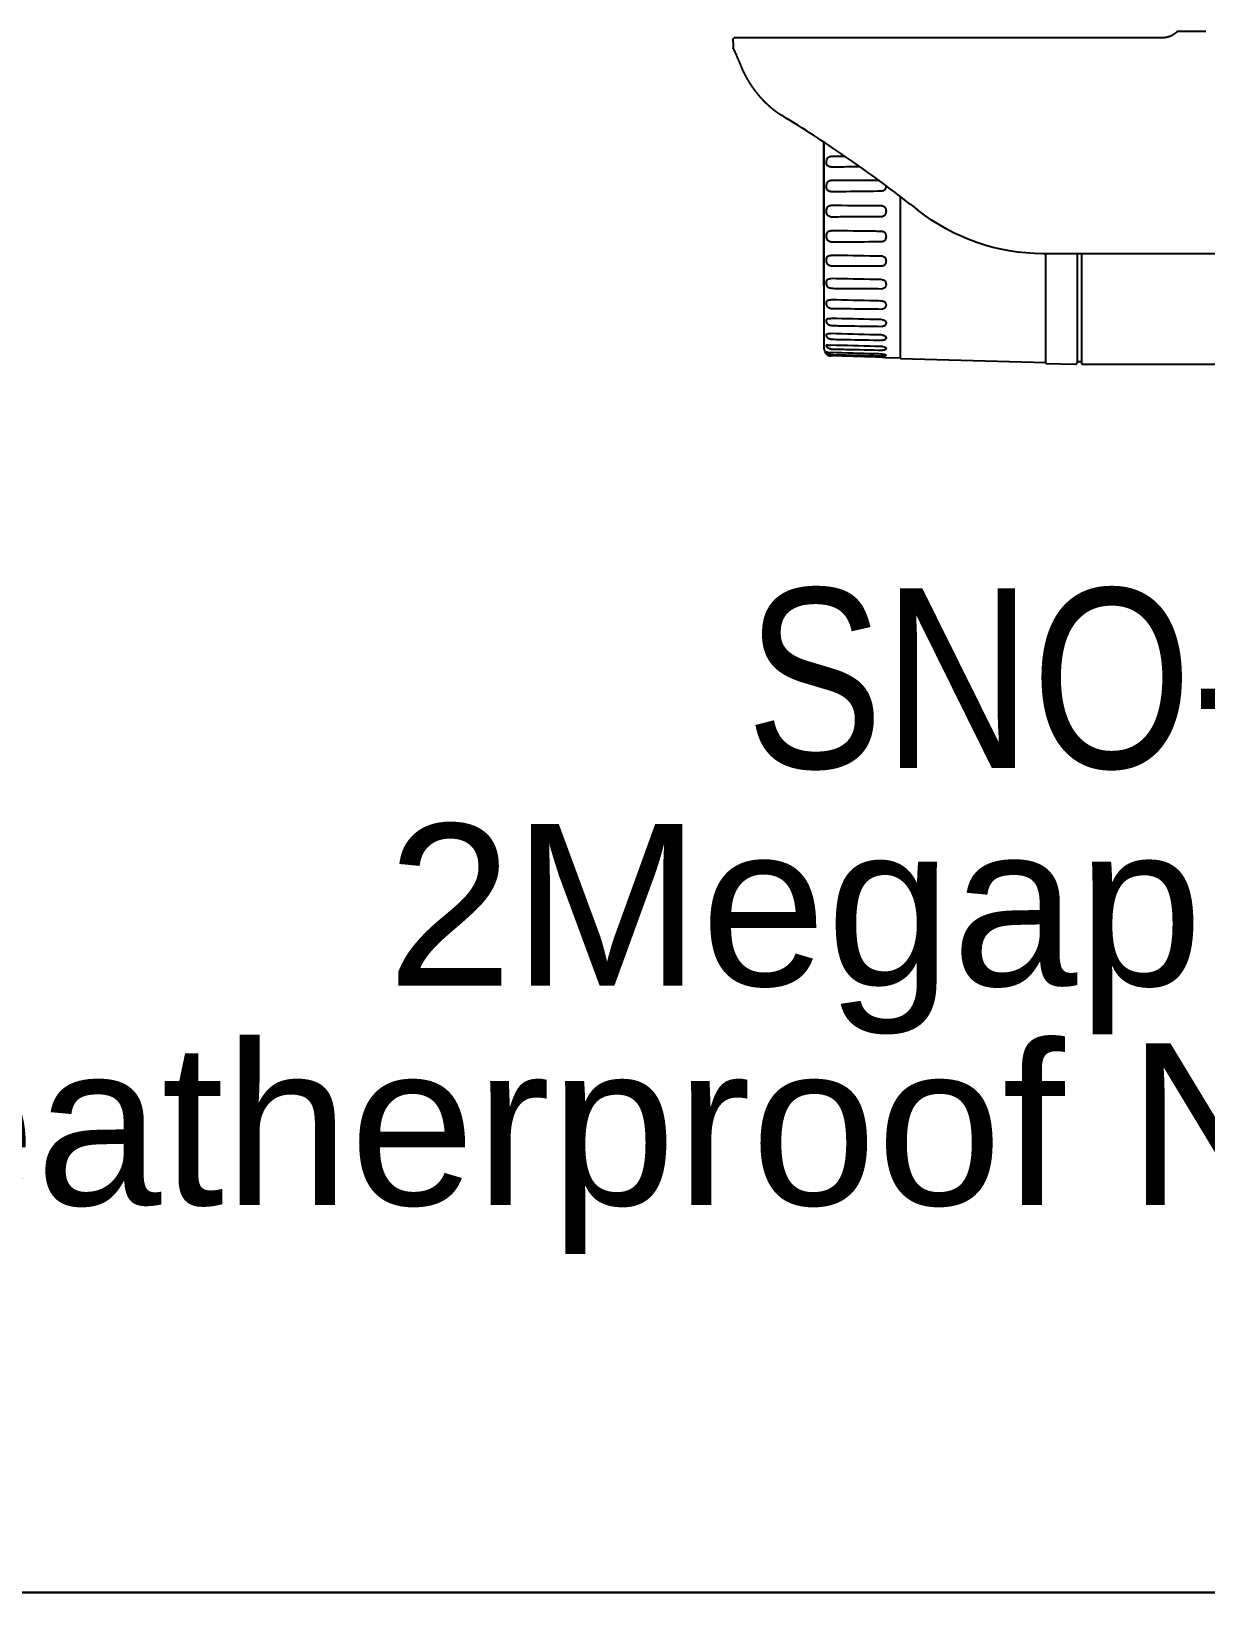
# Model space of a CAD drawing. Header units: millimetres. Extents: x 11706 to 18081, y 7308 to 12674.
# Drawn here: x 12273.5 to 12600.6, y 11371.5 to 11806.5 of the extents above; entities that cross this region are included whole.
import ezdxf
from ezdxf.enums import TextEntityAlignment as Align

# ---------------------------------------------------------------- set-up
doc = ezdxf.new("R2010")
doc.units = ezdxf.units.MM
doc.linetypes.add('DASHED', pattern=[19.05, 12.7, -6.35])
doc.layers.get('0').update_dxf_attribs({"lineweight": 0})
doc.layers.add('1', color=7, linetype='Continuous', true_color=0xffffff)
doc.layers.add('Cable CAT6', color=3, linetype='Continuous')
doc.styles.add('ALJABR', font='sanss___.ttf')
doc.styles.get("Standard").update_dxf_attribs({"font": 'ARIALN.TTF'})

# ---------------------------------------------------------------- blocks, each defined once
blk = doc.blocks.new('A$C56D65AAA')
at = {"layer": '1', "color": 10, "linetype": 'Continuous'}
for p, q in [((-125.07, 30.34), (-220.59, 30.34)), ((-125.07, 30.34), (-125.07, 30.34)), ((-200.58, -25.02), (-200.58, 7.09)), ((-200.48, -39.21), (-200.48, 7.03)), ((-41.25, -17.86), (-151.61, -17.86)), ((-143.98, -17.86), (-143.98, -42.25)), ((-142.98, -17.85), (-142.98, -42.26)), ((-200.58, -25.02), (-200.48, -25.02)), ((-186.67, -41.04), (-183.47, -41.12)), ((-183.47, -41.32), (-150.98, -42.17)), ((-150.98, -42.37), (-144.29, -42.55)), ((-143.98, -41.96), (-142.98, -41.96)), ((-142.68, -42.56), (-55.68, -42.56))]:
    blk.add_line(p, q, dxfattribs=at)
at = {"layer": '1', "color": 10, "linetype": 'Continuous', "extrusion": (5.2474e-06, -5.74085e-06, -1)}
blk.add_arc((220.59, 30.04, 0), 0.3, 358.8692, 90.017, dxfattribs=at)
at = {"layer": '1', "color": 10, "linetype": 'Continuous', "extrusion": (2.4149e-06, 0, -1)}
blk.add_arc((220.56, 28.14, 0), 0.3, 335.6003, 358.9151, dxfattribs=at)
at = {"layer": '1', "color": 10, "linetype": 'Continuous', "extrusion": (0, 0, -1)}
blk.add_arc((151.61, 27.14), 45, 270, 308.3842, dxfattribs=at)
at = {"layer": '1', "color": 10, "linetype": 'Continuous'}
for centre, radius, start, end in [((-198.98, -39.21), 1.5, 180, 226.4943), ((-144.28, -42.25), 0.3, 268.5, 0), ((-142.68, -42.26), 0.3, 180, 270)]:
    blk.add_arc(centre, radius, start, end, dxfattribs=at)
at = {"layer": '1', "color": 10, "linetype": 'Continuous', "extrusion": (0, 0, -1)}
blk.add_ellipse((-365.83, -243.29), major_axis=(-235.83, 185.43), ratio=0.999997, start_param=1.567053, end_param=1.574388, dxfattribs=at)
at = {"layer": '1', "color": 10, "linetype": 'Continuous'}
for points, knots in [([(-121.5, 31.84), (-121.5, 31.84), (-121.52, 31.82), (-121.57, 31.78), (-121.63, 31.71), (-121.7, 31.65), (-121.77, 31.59), (-121.84, 31.53), (-121.91, 31.47), (-121.98, 31.41), (-122.06, 31.35), (-122.13, 31.3), (-122.21, 31.24), (-122.28, 31.19), (-122.36, 31.14), (-122.44, 31.09), (-122.52, 31.04), (-122.59, 31), (-122.67, 30.95), (-122.76, 30.91), (-122.84, 30.87), (-122.92, 30.83), (-123, 30.79), (-123.08, 30.75), (-123.17, 30.72), (-123.25, 30.69), (-123.34, 30.65), (-123.42, 30.62), (-123.51, 30.59), (-123.59, 30.57), (-123.68, 30.54), (-123.77, 30.52), (-123.85, 30.49), (-123.94, 30.47), (-124.03, 30.45), (-124.11, 30.44), (-124.2, 30.42), (-124.29, 30.41), (-124.37, 30.39), (-124.46, 30.38), (-124.55, 30.37), (-124.64, 30.36), (-124.72, 30.36), (-124.81, 30.35), (-124.89, 30.35), (-124.98, 30.35), (-125.04, 30.34), (-125.07, 30.34), (-125.07, 30.34)], [0, 0, 0, 0, 0.00095, 0.024357, 0.047742, 0.071107, 0.094449, 0.11777, 0.141068, 0.164343, 0.187595, 0.210823, 0.234026, 0.257204, 0.280356, 0.303481, 0.326579, 0.349648, 0.372689, 0.3957, 0.41868, 0.441628, 0.464542, 0.487423, 0.510267, 0.533075, 0.555844, 0.578573, 0.601261, 0.623904, 0.646501, 0.669051, 0.69155, 0.713995, 0.736385, 0.758715, 0.780983, 0.803184, 0.825314, 0.847369, 0.869343, 0.891231, 0.913026, 0.934721, 0.956307, 0.977776, 0.999117, 1, 1, 1, 1]), ([(-121.5, 31.84), (-121.5, 31.84), (-120.48, 31.84), (-117.67, 31.84), (-116.02, 31.84), (-115.2, 31.84)], [0, 0, 0, 0, 0.499778, 0.749889, 1, 1, 1, 1]), ([(-220.83, 28.02), (-220.83, 28.02), (-220.83, 28.02), (-220.83, 28.02), (-220.83, 28.02), (-220.83, 28.01), (-220.83, 28.01), (-220.82, 28), (-220.82, 27.99), (-220.81, 27.98), (-220.81, 27.97), (-220.8, 27.95), (-220.79, 27.94), (-220.79, 27.92), (-220.78, 27.9), (-220.77, 27.88), (-220.76, 27.86), (-220.75, 27.83), (-220.74, 27.81), (-220.72, 27.78), (-220.71, 27.75), (-220.7, 27.72), (-220.68, 27.69), (-220.67, 27.65), (-220.65, 27.62), (-220.63, 27.58), (-220.62, 27.54), (-220.6, 27.5), (-220.58, 27.46), (-220.56, 27.42), (-220.54, 27.37), (-220.52, 27.32), (-220.5, 27.27), (-220.47, 27.22), (-220.45, 27.17), (-220.43, 27.12), (-220.4, 27.06), (-220.38, 27.01), (-220.35, 26.95), (-220.33, 26.89), (-220.3, 26.83), (-220.27, 26.76), (-220.24, 26.7), (-220.21, 26.63), (-220.18, 26.56), (-220.15, 26.49), (-220.12, 26.42), (-220.09, 26.35), (-220.06, 26.27), (-220.02, 26.2), (-219.99, 26.12), (-219.95, 26.04), (-219.92, 25.96), (-219.88, 25.87), (-219.85, 25.79), (-219.81, 25.7), (-219.77, 25.61), (-219.73, 25.52), (-219.69, 25.43), (-219.65, 25.34), (-219.61, 25.24), (-219.57, 25.15), (-219.53, 25.05), (-219.49, 24.95), (-219.45, 24.85), (-219.4, 24.75), (-219.36, 24.64), (-219.31, 24.53), (-219.27, 24.43), (-219.22, 24.32), (-219.18, 24.21), (-219.14, 24.1), (-219.11, 24.04), (-219.1, 24.01)], [0, 0, 0, 0, 0.00742, 0.016419, 0.029886, 0.04412, 0.058241, 0.072339, 0.086429, 0.100516, 0.114604, 0.128693, 0.142785, 0.156881, 0.170983, 0.185092, 0.199209, 0.213335, 0.227472, 0.241653, 0.255817, 0.269981, 0.284146, 0.298316, 0.312491, 0.326672, 0.340852, 0.35502, 0.369207, 0.383409, 0.39762, 0.411834, 0.426047, 0.440252, 0.454414, 0.468738, 0.483056, 0.497369, 0.51168, 0.525989, 0.540299, 0.554609, 0.568922, 0.583239, 0.59756, 0.611887, 0.626223, 0.640566, 0.65492, 0.669285, 0.683662, 0.698053, 0.712459, 0.726881, 0.741321, 0.755779, 0.770256, 0.784755, 0.799275, 0.813819, 0.828388, 0.842982, 0.857603, 0.872251, 0.886977, 0.90162, 0.916275, 0.930943, 0.945624, 0.960321, 0.975034, 0.989758, 1, 1, 1, 1]), ([(-219.1, 24.01), (-219.09, 24), (-219.07, 23.94), (-219.03, 23.86), (-218.99, 23.75), (-218.94, 23.64), (-218.9, 23.53), (-218.85, 23.42), (-218.8, 23.31), (-218.75, 23.2), (-218.7, 23.09), (-218.64, 22.98), (-218.59, 22.86), (-218.54, 22.75), (-218.48, 22.64), (-218.42, 22.52), (-218.37, 22.4), (-218.31, 22.29), (-218.25, 22.17), (-218.19, 22.05), (-218.12, 21.93), (-218.06, 21.82), (-218, 21.7), (-217.93, 21.58), (-217.86, 21.46), (-217.8, 21.34), (-217.73, 21.21), (-217.66, 21.09), (-217.59, 20.97), (-217.51, 20.85), (-217.44, 20.73), (-217.37, 20.6), (-217.29, 20.48), (-217.21, 20.36), (-217.14, 20.23), (-217.06, 20.11), (-216.98, 19.99), (-216.89, 19.86), (-216.81, 19.74), (-216.73, 19.61), (-216.64, 19.49), (-216.56, 19.37), (-216.47, 19.24), (-216.38, 19.12), (-216.29, 18.99), (-216.2, 18.87), (-216.11, 18.74), (-216.02, 18.62), (-215.92, 18.5), (-215.83, 18.37), (-215.73, 18.25), (-215.64, 18.13), (-215.54, 18), (-215.44, 17.88), (-215.34, 17.76), (-215.24, 17.64), (-215.13, 17.51), (-215.03, 17.39), (-214.92, 17.27), (-214.82, 17.15), (-214.71, 17.03), (-214.6, 16.91), (-214.49, 16.79), (-214.38, 16.67), (-214.27, 16.56), (-214.16, 16.44), (-214.05, 16.32), (-213.93, 16.2), (-213.82, 16.09), (-213.7, 15.97), (-213.58, 15.86), (-213.46, 15.74), (-213.34, 15.63), (-213.22, 15.52), (-213.1, 15.41), (-212.98, 15.29), (-212.85, 15.18), (-212.72, 15.07), (-212.6, 14.96), (-212.47, 14.85), (-212.34, 14.75), (-212.21, 14.64), (-212.09, 14.53), (-211.96, 14.43), (-211.83, 14.33), (-211.7, 14.23), (-211.57, 14.13), (-211.44, 14.03), (-211.31, 13.93), (-211.17, 13.84), (-211.04, 13.74), (-210.91, 13.65), (-210.78, 13.56), (-210.65, 13.47), (-210.51, 13.38), (-210.39, 13.31), (-210.32, 13.26), (-210.29, 13.24)], [0, 0, 0, 0, 0.00581, 0.017818, 0.029773, 0.041667, 0.053574, 0.065447, 0.077291, 0.089105, 0.100892, 0.112651, 0.124383, 0.136088, 0.147767, 0.159444, 0.171056, 0.182635, 0.194182, 0.205698, 0.217182, 0.228636, 0.240061, 0.251457, 0.262825, 0.274167, 0.285481, 0.296771, 0.308036, 0.319277, 0.330496, 0.341693, 0.35287, 0.364027, 0.375098, 0.386156, 0.397183, 0.408183, 0.419154, 0.4301, 0.441021, 0.451918, 0.462792, 0.473645, 0.484356, 0.495124, 0.505877, 0.516607, 0.527308, 0.537975, 0.548601, 0.55918, 0.569707, 0.580178, 0.590742, 0.601228, 0.611677, 0.62209, 0.632469, 0.642814, 0.653126, 0.663406, 0.673655, 0.683874, 0.694065, 0.704228, 0.714365, 0.724476, 0.734563, 0.744628, 0.75467, 0.764692, 0.774695, 0.784679, 0.794646, 0.804662, 0.814657, 0.824611, 0.834521, 0.84438, 0.854185, 0.863932, 0.873617, 0.883236, 0.892787, 0.902266, 0.911701, 0.921071, 0.93037, 0.939601, 0.948768, 0.957873, 0.966918, 0.975907, 0.984842, 0.993726, 1, 1, 1, 1]), ([(-213.1, 15.4), (-213.1, 15.4), (-213.05, 15.36), (-212.97, 15.29), (-212.84, 15.18), (-212.72, 15.06), (-212.59, 14.96), (-212.46, 14.85), (-212.34, 14.74), (-212.21, 14.63), (-212.08, 14.53), (-211.95, 14.43), (-211.82, 14.33), (-211.7, 14.23), (-211.57, 14.13), (-211.44, 14.03), (-211.31, 13.93), (-211.18, 13.84), (-211.04, 13.74), (-210.91, 13.65), (-210.78, 13.56), (-210.65, 13.47), (-210.51, 13.38), (-210.38, 13.3), (-210.27, 13.23), (-210.2, 13.19), (-210.18, 13.17)], [0, 0, 0, 0, 0.001066, 0.048518, 0.096108, 0.143304, 0.190117, 0.236559, 0.282643, 0.328382, 0.373788, 0.418874, 0.463652, 0.508136, 0.552337, 0.596269, 0.639943, 0.683373, 0.726569, 0.769545, 0.812311, 0.854881, 0.897265, 0.939475, 0.981523, 1, 1, 1, 1]), ([(-210.27, 13.23), (-210.26, 13.22), (-210.24, 13.21), (-210.21, 13.19), (-210.2, 13.18)], [0, 0, 0, 0, 0.30046, 1, 1, 1, 1]), ([(-181.29, -6.77), (-185.85, -3.21), (-190.44, 0.16), (-199.68, 6.56), (-204.33, 9.59), (-209, 12.45)], [0, 0, 0, 0, 0.5, 0.5, 1, 1, 1, 1]), ([(-199.02, 1.53), (-199.12, 1.53), (-199.22, 1.54), (-199.41, 1.58), (-199.5, 1.62), (-199.65, 1.7), (-199.72, 1.75), (-199.84, 1.88), (-199.88, 1.97), (-199.96, 2.16), (-199.99, 2.27), (-200.02, 2.53), (-200.01, 2.69), (-199.97, 3), (-199.92, 3.17), (-199.79, 3.42), (-199.73, 3.52), (-199.56, 3.69), (-199.46, 3.76), (-199.26, 3.85), (-199.16, 3.87), (-199.04, 3.87), (-199.03, 3.87), (-199.02, 3.87)], [0, 0, 0, 0, 0.082922, 0.082922, 0.165716, 0.165716, 0.247015, 0.247015, 0.338424, 0.338424, 0.447169, 0.447169, 0.576107, 0.576107, 0.714605, 0.714605, 0.809877, 0.809877, 0.906035, 0.906035, 0.989695, 0.989695, 1, 1, 1, 1]), ([(-199.02, 1.53), (-197.9, 1.55), (-196.79, 1.57), (-194.65, 1.6), (-193.62, 1.62), (-192.6, 1.63)], [0, 0, 0, 0, 0.521054, 0.521054, 1, 1, 1, 1]), ([(-199.02, -3.97), (-199.12, -3.97), (-199.22, -3.96), (-199.41, -3.91), (-199.5, -3.87), (-199.65, -3.76), (-199.72, -3.7), (-199.84, -3.55), (-199.88, -3.46), (-199.96, -3.25), (-199.99, -3.12), (-200.02, -2.84), (-200.01, -2.69), (-199.97, -2.36), (-199.92, -2.19), (-199.79, -1.94), (-199.73, -1.85), (-199.56, -1.69), (-199.46, -1.62), (-199.26, -1.54), (-199.16, -1.52), (-199.04, -1.51), (-199.03, -1.51), (-199.02, -1.51)], [0, 0, 0, 0, 0.082922, 0.082922, 0.165716, 0.165716, 0.247015, 0.247015, 0.338424, 0.338424, 0.447169, 0.447169, 0.576107, 0.576107, 0.714605, 0.714605, 0.809877, 0.809877, 0.906035, 0.906035, 0.989695, 0.989695, 1, 1, 1, 1]), ([(-188.19, -1.54), (-188.48, -1.54), (-188.77, -1.54), (-192.38, -1.53), (-195.7, -1.52), (-199.02, -1.51)], [0, 0, 0, 0, 0.080215, 0.080215, 1, 1, 1, 1]), ([(-186.67, -2.66), (-186.67, -2.67), (-186.67, -2.67), (-186.67, -2.93), (-186.72, -3.19), (-186.96, -3.64), (-187.19, -3.83), (-187.45, -3.83)], [0, 0, 0, 0, 0.011453, 0.011453, 0.505727, 0.505727, 1, 1, 1, 1]), ([(-199.02, -3.97), (-197.9, -3.96), (-196.79, -3.94), (-192.93, -3.9), (-190.19, -3.86), (-187.45, -3.83)], [0, 0, 0, 0, 0.289315, 0.289315, 1, 1, 1, 1]), ([(-183.47, -41.32), (-183.47, -41.32), (-183.47, -40.46), (-183.47, -37.16), (-183.47, -34.72), (-183.47, -28.61), (-183.47, -24.96), (-183.47, -16.98), (-183.47, -12.67), (-183.47, -7.26), (-183.47, -6.17), (-183.47, -5.08)], [0, 0, 0, 0, 0.235101, 0.235101, 0.470201, 0.470201, 0.705302, 0.705302, 0.940402, 0.940402, 1, 1, 1, 1]), ([(-199.02, -9.6), (-199.12, -9.6), (-199.22, -9.59), (-199.41, -9.53), (-199.5, -9.48), (-199.65, -9.37), (-199.72, -9.3), (-199.84, -9.13), (-199.88, -9.04), (-199.96, -8.81), (-199.99, -8.68), (-200.02, -8.39), (-200.01, -8.23), (-199.97, -7.91), (-199.92, -7.75), (-199.79, -7.51), (-199.73, -7.42), (-199.56, -7.27), (-199.46, -7.21), (-199.26, -7.13), (-199.16, -7.11), (-199.04, -7.11), (-199.03, -7.11), (-199.02, -7.11)], [0, 0, 0, 0, 0.082922, 0.082922, 0.165716, 0.165716, 0.247015, 0.247015, 0.338424, 0.338424, 0.447169, 0.447169, 0.576107, 0.576107, 0.714605, 0.714605, 0.809877, 0.809877, 0.906035, 0.906035, 0.989695, 0.989695, 1, 1, 1, 1]), ([(-187.45, -7.2), (-187.99, -7.19), (-188.52, -7.19), (-192.38, -7.16), (-195.7, -7.13), (-199.02, -7.11)], [0, 0, 0, 0, 0.138737, 0.138737, 1, 1, 1, 1]), ([(-199.02, -9.6), (-197.9, -9.59), (-196.79, -9.59), (-192.93, -9.56), (-190.19, -9.54), (-187.45, -9.52)], [0, 0, 0, 0, 0.289315, 0.289315, 1, 1, 1, 1]), ([(-187.45, -7.2), (-187.19, -7.2), (-186.96, -7.38), (-186.72, -7.84), (-186.67, -8.1), (-186.67, -8.61), (-186.72, -8.87), (-186.96, -9.33), (-187.19, -9.51), (-187.45, -9.52)], [0, 0, 0, 0, 0.25, 0.25, 0.5, 0.5, 0.75, 0.75, 1, 1, 1, 1]), ([(-199.02, -15.2), (-199.12, -15.2), (-199.22, -15.18), (-199.41, -15.11), (-199.5, -15.06), (-199.65, -14.94), (-199.72, -14.87), (-199.84, -14.69), (-199.88, -14.59), (-199.96, -14.36), (-199.99, -14.23), (-200.02, -13.94), (-200.01, -13.78), (-199.97, -13.47), (-199.92, -13.32), (-199.79, -13.09), (-199.73, -13.01), (-199.56, -12.88), (-199.46, -12.83), (-199.26, -12.76), (-199.16, -12.75), (-199.04, -12.74), (-199.03, -12.74), (-199.02, -12.74)], [0, 0, 0, 0, 0.082922, 0.082922, 0.165716, 0.165716, 0.247015, 0.247015, 0.338424, 0.338424, 0.447169, 0.447169, 0.576107, 0.576107, 0.714605, 0.714605, 0.809877, 0.809877, 0.906035, 0.906035, 0.989695, 0.989695, 1, 1, 1, 1]), ([(-187.45, -12.88), (-187.99, -12.87), (-188.52, -12.87), (-192.38, -12.82), (-195.7, -12.78), (-199.02, -12.74)], [0, 0, 0, 0, 0.138737, 0.138737, 1, 1, 1, 1]), ([(-187.45, -12.88), (-187.19, -12.88), (-186.96, -13.07), (-186.72, -13.52), (-186.67, -13.78), (-186.67, -14.28), (-186.72, -14.54), (-186.96, -14.99), (-187.19, -15.17), (-187.45, -15.17)], [0, 0, 0, 0, 0.25, 0.25, 0.5, 0.5, 0.75, 0.75, 1, 1, 1, 1]), ([(-199.02, -15.2), (-197.9, -15.19), (-196.79, -15.19), (-192.93, -15.18), (-190.19, -15.17), (-187.45, -15.17)], [0, 0, 0, 0, 0.289315, 0.289315, 1, 1, 1, 1]), ([(-199.02, -20.59), (-199.12, -20.59), (-199.22, -20.57), (-199.41, -20.5), (-199.5, -20.44), (-199.65, -20.32), (-199.72, -20.24), (-199.84, -20.06), (-199.88, -19.96), (-199.96, -19.73), (-199.99, -19.59), (-200.02, -19.31), (-200.01, -19.16), (-199.97, -18.88), (-199.92, -18.74), (-199.79, -18.54), (-199.73, -18.47), (-199.56, -18.35), (-199.46, -18.31), (-199.26, -18.26), (-199.16, -18.24), (-199.04, -18.24), (-199.03, -18.24), (-199.02, -18.24)], [0, 0, 0, 0, 0.082922, 0.082922, 0.165716, 0.165716, 0.247015, 0.247015, 0.338424, 0.338424, 0.447169, 0.447169, 0.576107, 0.576107, 0.714605, 0.714605, 0.809877, 0.809877, 0.906035, 0.906035, 0.989695, 0.989695, 1, 1, 1, 1]), ([(-187.45, -18.43), (-187.99, -18.42), (-188.52, -18.41), (-192.38, -18.35), (-195.7, -18.3), (-199.02, -18.24)], [0, 0, 0, 0, 0.138737, 0.138737, 1, 1, 1, 1]), ([(-199.02, -20.59), (-197.9, -20.59), (-196.79, -20.59), (-192.93, -20.6), (-190.19, -20.6), (-187.45, -20.61)], [0, 0, 0, 0, 0.289315, 0.289315, 1, 1, 1, 1]), ([(-187.45, -18.43), (-187.19, -18.43), (-186.96, -18.61), (-186.72, -19.04), (-186.67, -19.29), (-186.67, -19.78), (-186.72, -20.02), (-186.96, -20.44), (-187.19, -20.61), (-187.45, -20.61)], [0, 0, 0, 0, 0.25, 0.25, 0.5, 0.5, 0.75, 0.75, 1, 1, 1, 1]), ([(-150.98, -42.37), (-150.98, -42.37), (-150.98, -41.49), (-150.98, -38.08), (-150.98, -35.56), (-150.98, -29.26), (-150.98, -25.49), (-150.98, -20.22), (-150.98, -19.05), (-150.98, -17.86)], [0, 0, 0, 0, 0.304948, 0.304948, 0.609896, 0.609896, 0.914843, 0.914843, 1, 1, 1, 1]), ([(-199.02, -25.6), (-199.12, -25.6), (-199.22, -25.58), (-199.41, -25.51), (-199.5, -25.46), (-199.65, -25.33), (-199.72, -25.25), (-199.84, -25.07), (-199.88, -24.97), (-199.96, -24.75), (-199.99, -24.62), (-200.02, -24.36), (-200.01, -24.22), (-199.97, -23.96), (-199.92, -23.84), (-199.79, -23.67), (-199.73, -23.62), (-199.56, -23.52), (-199.46, -23.49), (-199.26, -23.45), (-199.16, -23.44), (-199.04, -23.44), (-199.03, -23.44), (-199.02, -23.44)], [0, 0, 0, 0, 0.082922, 0.082922, 0.165716, 0.165716, 0.247015, 0.247015, 0.338424, 0.338424, 0.447169, 0.447169, 0.576107, 0.576107, 0.714605, 0.714605, 0.809877, 0.809877, 0.906035, 0.906035, 0.989695, 0.989695, 1, 1, 1, 1]), ([(-187.45, -23.67), (-187.99, -23.66), (-188.52, -23.65), (-192.38, -23.57), (-195.7, -23.51), (-199.02, -23.44)], [0, 0, 0, 0, 0.138737, 0.138737, 1, 1, 1, 1]), ([(-187.45, -23.67), (-187.19, -23.68), (-186.96, -23.84), (-186.72, -24.24), (-186.67, -24.47), (-186.67, -24.92), (-186.72, -25.14), (-186.96, -25.53), (-187.19, -25.68), (-187.45, -25.68)], [0, 0, 0, 0, 0.25, 0.25, 0.5, 0.5, 0.75, 0.75, 1, 1, 1, 1]), ([(-199.02, -25.6), (-197.9, -25.61), (-196.79, -25.62), (-192.93, -25.64), (-190.19, -25.66), (-187.45, -25.68)], [0, 0, 0, 0, 0.289315, 0.289315, 1, 1, 1, 1]), ([(-199.02, -30.09), (-199.12, -30.09), (-199.22, -30.07), (-199.41, -30), (-199.5, -29.95), (-199.65, -29.82), (-199.72, -29.74), (-199.84, -29.57), (-199.88, -29.48), (-199.96, -29.27), (-199.99, -29.15), (-200.02, -28.92), (-200.01, -28.79), (-199.97, -28.57), (-199.92, -28.47), (-199.79, -28.34), (-199.73, -28.3), (-199.56, -28.24), (-199.46, -28.21), (-199.26, -28.19), (-199.16, -28.18), (-199.04, -28.18), (-199.03, -28.18), (-199.02, -28.18)], [0, 0, 0, 0, 0.082922, 0.082922, 0.165716, 0.165716, 0.247015, 0.247015, 0.338424, 0.338424, 0.447169, 0.447169, 0.576107, 0.576107, 0.714605, 0.714605, 0.809877, 0.809877, 0.906035, 0.906035, 0.989695, 0.989695, 1, 1, 1, 1]), ([(-187.45, -28.45), (-187.99, -28.44), (-188.52, -28.42), (-192.38, -28.33), (-195.7, -28.26), (-199.02, -28.18)], [0, 0, 0, 0, 0.138737, 0.138737, 1, 1, 1, 1]), ([(-199.02, -30.09), (-197.9, -30.11), (-196.79, -30.12), (-192.93, -30.16), (-190.19, -30.19), (-187.45, -30.23)], [0, 0, 0, 0, 0.289315, 0.289315, 1, 1, 1, 1]), ([(-187.45, -28.45), (-187.19, -28.45), (-186.96, -28.6), (-186.72, -28.96), (-186.67, -29.16), (-186.67, -29.56), (-186.72, -29.76), (-186.96, -30.09), (-187.19, -30.23), (-187.45, -30.23)], [0, 0, 0, 0, 0.25, 0.25, 0.5, 0.5, 0.75, 0.75, 1, 1, 1, 1]), ([(-199.02, -33.93), (-199.12, -33.92), (-199.22, -33.91), (-199.41, -33.83), (-199.5, -33.78), (-199.65, -33.66), (-199.72, -33.59), (-199.84, -33.43), (-199.88, -33.34), (-199.96, -33.15), (-199.99, -33.05), (-200.02, -32.85), (-200.01, -32.75), (-199.97, -32.57), (-199.92, -32.5), (-199.79, -32.41), (-199.73, -32.38), (-199.56, -32.34), (-199.46, -32.33), (-199.26, -32.32), (-199.16, -32.32), (-199.04, -32.32), (-199.03, -32.32), (-199.02, -32.32)], [0, 0, 0, 0, 0.082922, 0.082922, 0.165716, 0.165716, 0.247015, 0.247015, 0.338424, 0.338424, 0.447169, 0.447169, 0.576107, 0.576107, 0.714605, 0.714605, 0.809877, 0.809877, 0.906035, 0.906035, 0.989695, 0.989695, 1, 1, 1, 1]), ([(-187.45, -32.61), (-187.99, -32.6), (-188.52, -32.59), (-192.38, -32.49), (-195.7, -32.41), (-199.02, -32.32)], [0, 0, 0, 0, 0.138737, 0.138737, 1, 1, 1, 1]), ([(-199.02, -33.93), (-197.9, -33.94), (-196.79, -33.96), (-192.93, -34.02), (-190.19, -34.06), (-187.45, -34.11)], [0, 0, 0, 0, 0.289315, 0.289315, 1, 1, 1, 1]), ([(-187.45, -32.61), (-187.19, -32.62), (-186.96, -32.75), (-186.72, -33.05), (-186.67, -33.23), (-186.67, -33.56), (-186.72, -33.72), (-186.96, -34), (-187.19, -34.11), (-187.45, -34.11)], [0, 0, 0, 0, 0.25, 0.25, 0.5, 0.5, 0.75, 0.75, 1, 1, 1, 1]), ([(-199.02, -36.98), (-199.12, -36.98), (-199.22, -36.96), (-199.41, -36.89), (-199.5, -36.85), (-199.65, -36.74), (-199.72, -36.67), (-199.84, -36.53), (-199.88, -36.45), (-199.96, -36.29), (-199.99, -36.2), (-200.02, -36.04), (-200.01, -35.96), (-199.97, -35.83), (-199.92, -35.79), (-199.79, -35.74), (-199.73, -35.73), (-199.56, -35.72), (-199.46, -35.72), (-199.26, -35.73), (-199.16, -35.73), (-199.04, -35.73), (-199.03, -35.73), (-199.02, -35.73)], [0, 0, 0, 0, 0.082922, 0.082922, 0.165716, 0.165716, 0.247015, 0.247015, 0.338424, 0.338424, 0.447169, 0.447169, 0.576107, 0.576107, 0.714605, 0.714605, 0.809877, 0.809877, 0.906035, 0.906035, 0.989695, 0.989695, 1, 1, 1, 1]), ([(-199.02, -39.17), (-199.12, -39.16), (-199.22, -39.15), (-199.41, -39.09), (-199.5, -39.04), (-199.65, -38.95), (-199.72, -38.89), (-199.84, -38.77), (-199.88, -38.7), (-199.96, -38.57), (-199.99, -38.51), (-200.02, -38.38), (-200.01, -38.33), (-199.97, -38.26), (-199.92, -38.24), (-199.79, -38.24), (-199.73, -38.24), (-199.56, -38.27), (-199.46, -38.28), (-199.26, -38.3), (-199.16, -38.31), (-199.04, -38.31), (-199.03, -38.31), (-199.02, -38.31)], [0, 0, 0, 0, 0.082922, 0.082922, 0.165716, 0.165716, 0.247015, 0.247015, 0.338424, 0.338424, 0.447169, 0.447169, 0.576107, 0.576107, 0.714605, 0.714605, 0.809877, 0.809877, 0.906035, 0.906035, 0.989695, 0.989695, 1, 1, 1, 1]), ([(-187.45, -36.04), (-187.99, -36.03), (-188.52, -36.01), (-192.38, -35.91), (-195.7, -35.82), (-199.02, -35.73)], [0, 0, 0, 0, 0.138737, 0.138737, 1, 1, 1, 1]), ([(-199.02, -36.98), (-197.9, -37), (-196.79, -37.02), (-192.93, -37.1), (-190.19, -37.15), (-187.45, -37.2)], [0, 0, 0, 0, 0.289315, 0.289315, 1, 1, 1, 1]), ([(-187.45, -38.63), (-187.99, -38.62), (-188.52, -38.6), (-192.38, -38.5), (-195.7, -38.4), (-199.02, -38.31)], [0, 0, 0, 0, 0.138737, 0.138737, 1, 1, 1, 1]), ([(-187.45, -36.04), (-187.19, -36.05), (-186.96, -36.15), (-186.72, -36.4), (-186.67, -36.53), (-186.67, -36.79), (-186.72, -36.91), (-186.96, -37.13), (-187.19, -37.21), (-187.45, -37.2)], [0, 0, 0, 0, 0.25, 0.25, 0.5, 0.5, 0.75, 0.75, 1, 1, 1, 1]), ([(-199.02, -40.42), (-199.12, -40.41), (-199.22, -40.4), (-199.41, -40.35), (-199.5, -40.31), (-199.65, -40.23), (-199.72, -40.18), (-199.84, -40.09), (-199.88, -40.04), (-199.96, -39.94), (-199.99, -39.89), (-200.02, -39.82), (-200.01, -39.79), (-199.97, -39.78), (-199.92, -39.79), (-199.79, -39.83), (-199.73, -39.85), (-199.56, -39.9), (-199.46, -39.93), (-199.26, -39.96), (-199.16, -39.98), (-199.04, -39.98), (-199.03, -39.98), (-199.02, -39.98)], [0, 0, 0, 0, 0.082922, 0.082922, 0.165716, 0.165716, 0.247015, 0.247015, 0.338424, 0.338424, 0.447169, 0.447169, 0.576107, 0.576107, 0.714605, 0.714605, 0.809877, 0.809877, 0.906035, 0.906035, 0.989695, 0.989695, 1, 1, 1, 1]), ([(-200.01, -40.3), (-200.01, -40.3), (-200, -40.31), (-199.97, -40.34), (-199.92, -40.38), (-199.79, -40.46), (-199.73, -40.5), (-199.56, -40.58), (-199.46, -40.62), (-199.26, -40.67), (-199.16, -40.68), (-199.04, -40.69), (-199.03, -40.69), (-199.02, -40.69)], [0, 0, 0, 0, 0.152461, 0.152461, 0.429376, 0.429376, 0.619865, 0.619865, 0.812125, 0.812125, 0.979396, 0.979396, 1, 1, 1, 1]), ([(-199.02, -39.17), (-197.9, -39.19), (-196.79, -39.22), (-192.93, -39.3), (-190.19, -39.36), (-187.45, -39.42)], [0, 0, 0, 0, 0.289315, 0.289315, 1, 1, 1, 1]), ([(-187.45, -40.3), (-187.99, -40.28), (-188.52, -40.27), (-192.38, -40.16), (-195.7, -40.07), (-199.02, -39.98)], [0, 0, 0, 0, 0.138737, 0.138737, 1, 1, 1, 1]), ([(-199.02, -40.42), (-197.9, -40.44), (-196.79, -40.47), (-192.93, -40.57), (-190.19, -40.63), (-187.45, -40.7)], [0, 0, 0, 0, 0.289315, 0.289315, 1, 1, 1, 1]), ([(-187.45, -41), (-187.99, -40.98), (-188.52, -40.97), (-192.38, -40.87), (-195.7, -40.78), (-199.02, -40.69)], [0, 0, 0, 0, 0.138737, 0.138737, 1, 1, 1, 1]), ([(-187.45, -38.63), (-187.19, -38.64), (-186.96, -38.71), (-186.72, -38.88), (-186.67, -38.98), (-186.67, -39.15), (-186.72, -39.24), (-186.96, -39.38), (-187.19, -39.43), (-187.45, -39.42)], [0, 0, 0, 0, 0.25, 0.25, 0.5, 0.5, 0.75, 0.75, 1, 1, 1, 1]), ([(-187.45, -40.3), (-187.19, -40.31), (-186.96, -40.35), (-186.72, -40.45), (-186.67, -40.5), (-186.67, -40.59), (-186.72, -40.63), (-186.96, -40.69), (-187.19, -40.71), (-187.45, -40.7)], [0, 0, 0, 0, 0.25, 0.25, 0.5, 0.5, 0.75, 0.75, 1, 1, 1, 1]), ([(-187.45, -41), (-187.19, -41), (-186.96, -41.02), (-186.72, -41.03), (-186.67, -41.04), (-186.67, -41.04)], [0, 0, 0, 0, 0.500031, 0.500031, 1, 1, 1, 1])]:
    blk.add_open_spline(points, degree=3, knots=knots, dxfattribs=at)
for points, degree in [([(-220.89, 30.04), (-220.88, 29.09), (-220.86, 28.14)], 2), ([(-210.2, 13.19), (-210.14, 13.15), (-210.07, 13.11), (-210.01, 13.07)], 3), ([(-209, 12.45), (-209.34, 12.66), (-209.67, 12.86), (-210.01, 13.07)], 3), ([(-209.11, 12.52), (-209.01, 12.46), (-208.92, 12.4), (-208.83, 12.35)], 3), ([(-195.82, 3.88), (-196.88, 3.88), (-197.95, 3.88), (-199.02, 3.87)], 3), ([(-181.47, -6.63), (-181.38, -6.7), (-181.29, -6.77), (-181.2, -6.84)], 3)]:
    blk.add_open_spline(points, degree=degree, dxfattribs=at)

msp = doc.modelspace()

# ---------------------------------------------------------------- linework, layer by layer
at = {"layer": 'Cable CAT6', "color": 10, "linetype": 'DASHED', "const_width": 0.639}
msp.add_lwpolyline([(14644.6, 11371.86), (11706.58, 11371.86)], dxfattribs=at)

# ---------------------------------------------------------------- block references
at = {"xscale": 1.245634798602484, "yscale": 1.245634798602484, "zscale": 1.245634798602484}
msp.add_blockref('A$C56D65AAA', (12744.06, 11766.82), dxfattribs=at)

# ---------------------------------------------------------------- texts
at = {"color": 6}
msp.add_text('SNO-6084RP ', height=50, dxfattribs=at).set_placement((12655.57, 11601.38), align=Align.CENTER)
at = {"style": 'ALJABR'}
for s, p in [('2Megapixel Full HD ', (12655.57, 11540.8)), ('Weatherproof Network IR Camera', (12655.57, 11479.73))]:
    msp.add_text(s, height=45, dxfattribs=at).set_placement(p, align=Align.CENTER)

doc.saveas('drawing.dxf')
